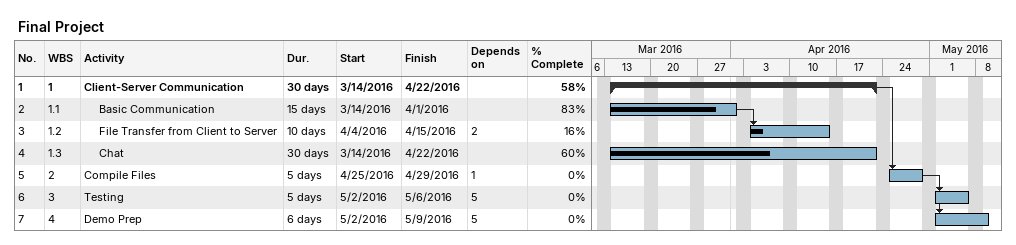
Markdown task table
Final Project

| ID | WBS | Task | Duration | Start | Finish | Predecessors | % complete |
|---|---|---|---|---|---|---|---|
| 1 | 1 | **Client-Server Communication** | 30d | 2016-03-14 | 2016-04-22 |  | 58 |
| 2 | 1.1 | Basic Communication | 15d | 2016-03-14 | 2016-04-01 |  | 83 |
| 3 | 1.2 | File Transfer from Client to Server | 10d | 2016-04-04 | 2016-04-15 | 2 | 16 |
| 4 | 1.3 | Chat | 30d | 2016-03-14 | 2016-04-22 |  | 60 |
| 5 | 2 | Compile Files | 5d | 2016-04-25 | 2016-04-29 | 1 | 0 |
| 6 | 3 | Testing | 5d | 2016-05-02 | 2016-05-06 | 5 | 0 |
| 7 | 4 | Demo Prep | 6d | 2016-05-02 | 2016-05-09 | 5 | 0 |
